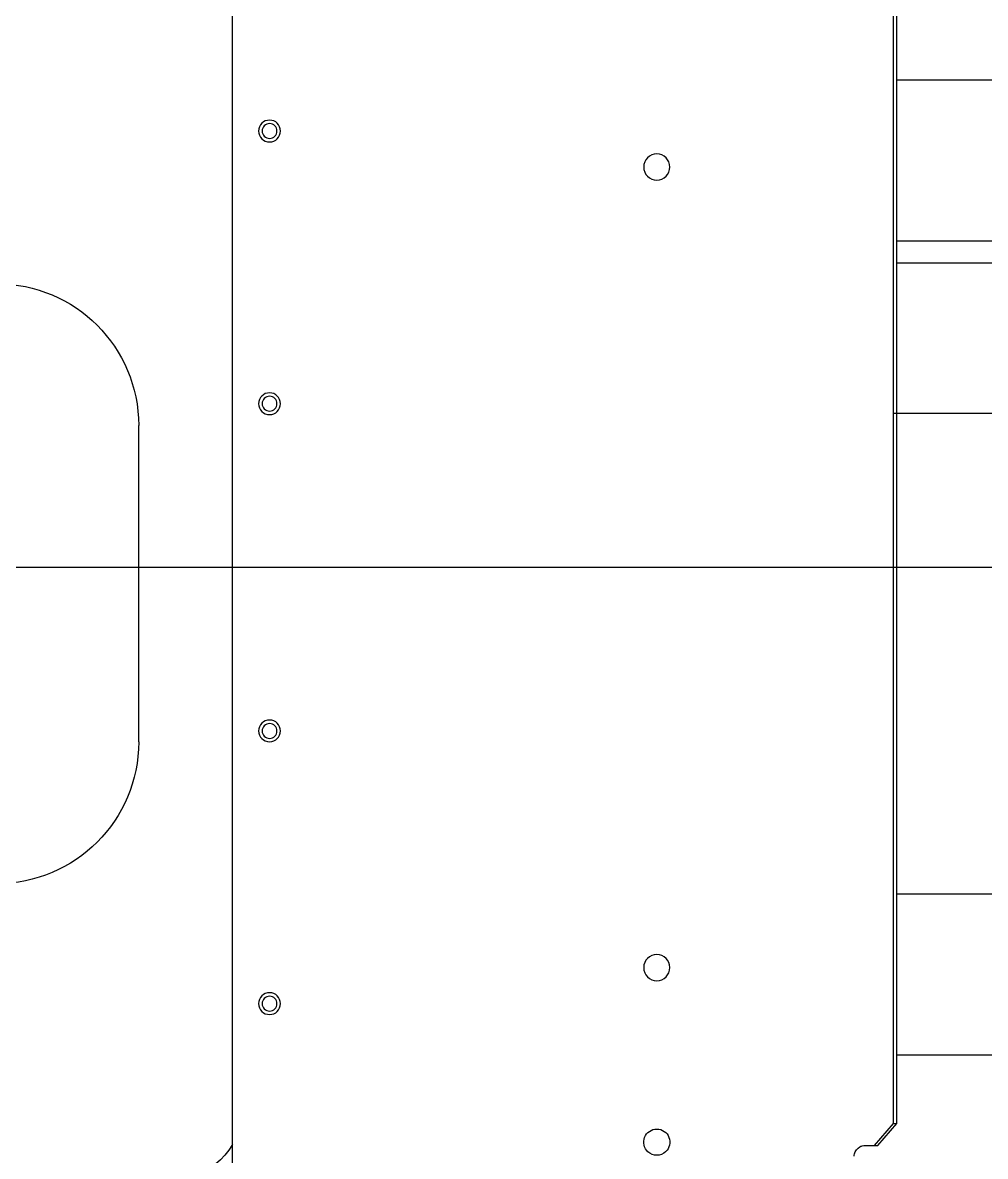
# Model space of a CAD drawing. Extents: x 1551 to 113148, y -1700 to 77018.
# Drawn here: x 18562 to 19003, y 9529 to 10049 of the extents above; entities that cross this region are included whole.
import ezdxf

# ---------------------------------------------------------------- set-up
doc = ezdxf.new("R2010")
doc.units = 0
doc.header["$LTSCALE"] = 500
doc.header["$MEASUREMENT"] = 0
doc.linetypes.add('CENTER', pattern=[3, 2.5, -0.25, 0, -0.25])
doc.linetypes.add('SNT-025', pattern=[0.74, 0.4, -0.17, 0, -0.17])
doc.layers.get('0').update_dxf_attribs({"linetype": 'CONTINUOUS'})
doc.layers.add('GENERATORSETT', color=7, linetype='CONTINUOUS')

# ---------------------------------------------------------------- blocks, each defined once
blk = doc.blocks.new('GENERATOR-BORDE')
for p, q in [((-2125.56, 275.9), (-2125.56, 267.91)), ((-2125.56, 267.91), (-2125.56, -267.91)), ((-1835.56, 265), (-1834.4, 265)), ((-1834.4, 265), (-1831.23, 265)), ((-1831.23, 265), (-1822.57, 255)), ((-1831.23, 265), (-1829.73, 265)), ((-1829.73, 265), (-1821.07, 255)), ((-1822.57, 255), (-1822.57, -255)), ((-1822.57, 255), (-1821.07, 255)), ((-1821.07, 255), (-1821.07, -255)), ((-1821.07, 223.52), (-1802.42, 223.52)), ((-1802.42, 223.52), (-1776.46, 223.52)), ((-1821.07, 149.62), (-1755.29, 149.62)), ((-2168.56, 80), (-2168.56, -65)), ((-1822.57, -70.62), (-1794.61, -70.62)), ((-1794.61, -70.62), (-1744.92, -70.62)), ((-1821.07, -139.62), (-1813.47, -139.62)), ((-1813.47, -139.62), (-1775.75, -139.62)), ((-1821.07, -149.62), (-1755.29, -149.62)), ((-1821.07, -149.62), (-1813.47, -149.62)), ((-1813.47, -149.62), (-1775.75, -149.62)), ((-1821.07, -223.52), (-1802.42, -223.52)), ((-1802.42, -223.52), (-1776.46, -223.52))]:
    blk.add_line(p, q)
at = {"linetype": 'CENTER'}
blk.add_line((-2671.23, 0), (68.87, 0), dxfattribs=at)
for points in [[(-2125.56, 264.6), (-2127.19, 267.1), (-2129.02, 269.43), (-2131.05, 271.58), (-2133.28, 273.53), (-2135.68, 275.27), (-2138.26, 276.79), (-2141.01, 278.06), (-2143.91, 279.06), (-2146.97, 279.77), (-2150.16, 280.17)], [(-2127.07, 266.94), (-2127.14, 267.04)]]:
    blk.add_lwpolyline(points)
for centre, radius in [((-2108.56, 200), 5), ((-2108.56, 200), 3.4), ((-1931.06, 183.5), 6), ((-2108.56, 75), 5), ((-2108.56, 75), 3.4), ((-2108.56, -75), 5), ((-2108.56, -75), 3.4), ((-1931.06, -183.5), 6), ((-2108.56, -200), 5), ((-2108.56, -200), 3.4)]:
    blk.add_circle(centre, radius)
for centre, radius, start, end in [((-1931.06, 263.5), 6, 132.7169, 270), ((-1931.06, 263.5), 6, 90.0001, 132.7169), ((-1931.06, 263.5), 6, 47.2831, 89.9999), ((-1931.06, 263.5), 6, 270, 47.283), ((-1835.57, 270), 4.99, 179.9865, 204.7436), ((-1835.56, 270), 5, 204.73, 254.4578), ((-1835.56, 270), 5, 240.1501, 270), ((-2233.56, 80), 65, 0, 90), ((-2233.56, -65), 65, 270, 0)]:
    blk.add_arc(centre, radius, start, end)

msp = doc.modelspace()

# ---------------------------------------------------------------- block references
at = {"layer": 'GENERATORSETT', "linetype": 'SNT-025', "xscale": -1, "rotation": 180}
msp.add_blockref('GENERATOR-BORDE', (20783.916, 9799.28), dxfattribs=at)

doc.saveas('drawing.dxf')
